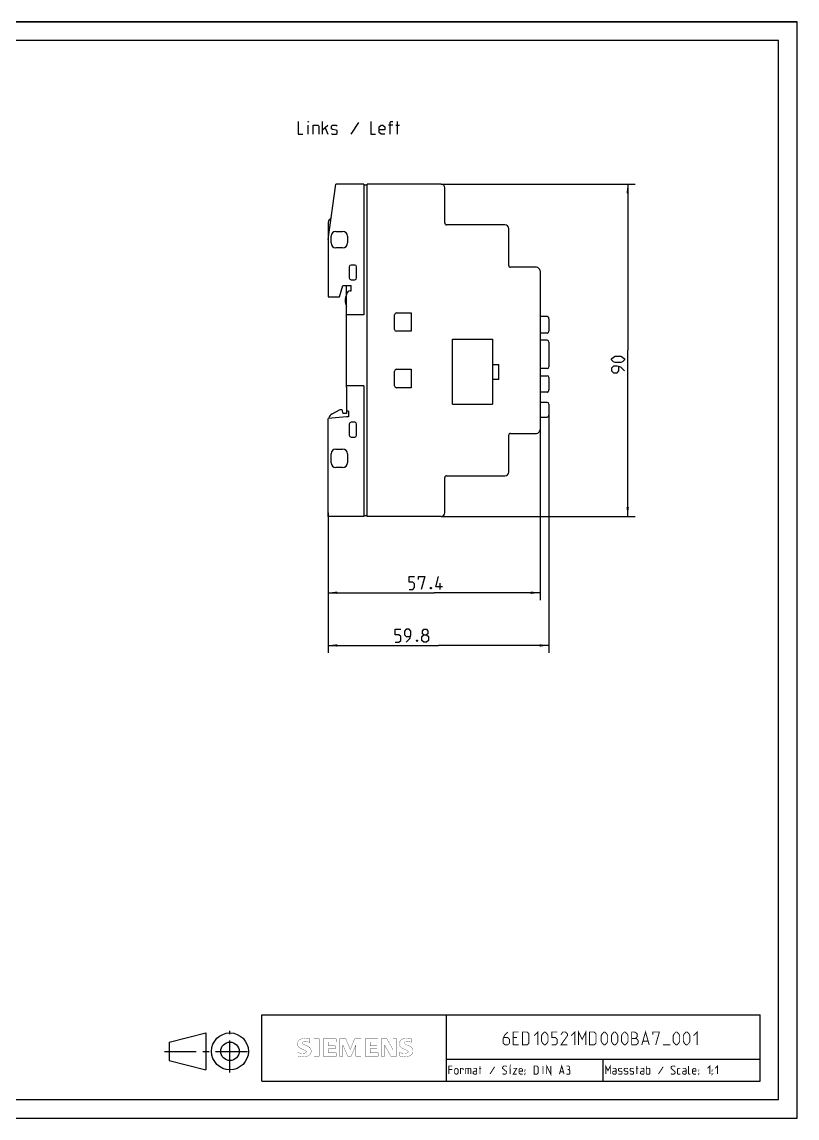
# Model space of a CAD drawing. Extents: x 0 to 420, y 0 to 297.
# Drawn here: x 210 to 420, y 0 to 297 of the extents above; entities that cross this region are included whole.
import ezdxf

# ---------------------------------------------------------------- set-up
doc = ezdxf.new("R2010")
doc.units = 0
doc.header["$LTSCALE"] = 23.1
doc.linetypes.add('CENTER', pattern=[0.6, 0.375, -0.075, 0.075, -0.075])
doc.layers.get('0').update_dxf_attribs({"linetype": 'CONTINUOUS'})
for name, color, linetype in [('11000_LEFT', 7, 'CONTINUOUS'), ('11100_DIM_LEFT', 7, 'CONTINUOUS'), ('11300_LEFT_GERMAN_ENGLISH', 7, 'CONTINUOUS'), ('90000_FRAME', 7, 'CONTINUOUS')]:
    doc.layers.add(name, color=color, linetype=linetype)
doc.dimstyles.get("Standard").update_dxf_attribs({"dimtxt": 2.5, "dimasz": 2.5, "dimexe": 1.25, "dimexo": 0.625, "dimtad": 1, "dimcen": 2.5, "dimazin": 3, "dimtfac": 1, "dimtmove": 0, "dimatfit": 3})

# ---------------------------------------------------------------- blocks, each defined once
blk = doc.blocks.new('_FILLED')
at = {"color": 0, "linetype": 'BYBLOCK'}
blk.add_solid([(0, 0), (-1, 0.132), (-1, -0.132)], dxfattribs=at)
blk = doc.blocks.new('*D0')
at = {"layer": '11100_DIM_LEFT', "color": 7, "linetype": 'CONTINUOUS'}
for p, q in [((350.37, 186.53), (350.37, 140.34)), ((292.97, 164.03), (292.97, 140.34)), ((292.97, 142.34), (321.67, 142.34)), ((350.37, 142.34), (321.67, 142.34))]:
    blk.add_line(p, q, dxfattribs=at)
at = {"layer": '11100_DIM_LEFT', "color": 7, "linetype": 'CONTINUOUS', "xscale": 2.5, "yscale": 2.5, "zscale": 2.5, "rotation": 180}
blk.add_blockref('_FILLED', (292.97, 142.34), dxfattribs=at)
at = {"layer": '11100_DIM_LEFT', "color": 7, "linetype": 'CONTINUOUS', "xscale": 2.5, "yscale": 2.5, "zscale": 2.5}
blk.add_blockref('_FILLED', (350.37, 142.34), dxfattribs=at)
blk = doc.blocks.new('*D1')
at = {"layer": '11100_DIM_LEFT', "color": 7, "linetype": 'CONTINUOUS'}
for p, q in [((352.77, 193.08), (352.77, 126.06)), ((292.97, 164.03), (292.97, 126.06)), ((292.97, 128.06), (322.87, 128.06)), ((352.77, 128.06), (322.87, 128.06))]:
    blk.add_line(p, q, dxfattribs=at)
at = {"layer": '11100_DIM_LEFT', "color": 7, "linetype": 'CONTINUOUS', "xscale": 2.5, "yscale": 2.5, "zscale": 2.5, "rotation": 180}
blk.add_blockref('_FILLED', (292.97, 128.06), dxfattribs=at)
at = {"layer": '11100_DIM_LEFT', "color": 7, "linetype": 'CONTINUOUS', "xscale": 2.5, "yscale": 2.5, "zscale": 2.5}
blk.add_blockref('_FILLED', (352.77, 128.06), dxfattribs=at)
blk = doc.blocks.new('*D3')
at = {"layer": '11100_DIM_LEFT', "color": 7, "linetype": 'CONTINUOUS'}
for p, q in [((323.57, 253.03), (376.11, 253.03)), ((374.11, 253.03), (374.11, 208.03)), ((374.11, 163.03), (374.11, 208.03)), ((323.57, 163.03), (376.11, 163.03))]:
    blk.add_line(p, q, dxfattribs=at)
at = {"layer": '11100_DIM_LEFT', "color": 7, "linetype": 'CONTINUOUS', "xscale": 2.5, "yscale": 2.5, "zscale": 2.5}
for p, rotation in [((374.11, 253.03), 90), ((374.11, 163.03), 270)]:
    blk.add_blockref('_FILLED', p, dxfattribs=dict(at, rotation=rotation))

msp = doc.modelspace()

# ---------------------------------------------------------------- linework, layer by layer
at = {"color": 7, "linetype": 'CONTINUOUS'}
for p, q in [((0, 297), (420, 297)), ((420, 0), (420, 297)), ((0, 0), (420, 0))]:
    msp.add_line(p, q, dxfattribs=at)
at = {"layer": '11000_LEFT', "color": 7, "linetype": 'CONTINUOUS'}
for p, q in [((292.968, 238.026), (295.076, 253.026)), ((302.668, 253.026), (295.076, 253.026)), ((302.668, 253.026), (302.668, 217.676)), ((302.668, 252.826), (303.568, 252.826)), ((303.568, 163.026), (303.568, 253.026)), ((323.568, 253.026), (303.568, 253.026)), ((324.568, 242.526), (324.568, 252.026)), ((292.968, 242.726), (292.968, 222.526)), ((340.868, 242.026), (325.068, 242.026)), ((341.868, 231.026), (341.868, 241.026)), ((293.743, 237.101), (293.743, 238.951)), ((295.043, 240.251), (296.893, 240.251)), ((298.193, 238.951), (298.193, 237.101)), ((296.893, 235.801), (295.043, 235.801)), ((298.668, 230.626), (298.668, 227.626)), ((300.168, 231.126), (299.168, 231.126)), ((300.668, 227.626), (300.668, 230.626)), ((349.368, 230.526), (342.368, 230.526)), ((350.368, 229.526), (350.368, 186.526)), ((299.168, 227.126), (300.168, 227.126)), ((296.029, 222.526), (296.918, 225.626)), ((296.918, 225.626), (299.168, 225.626)), ((297.968, 217.976), (297.968, 225.626)), ((298.968, 224.126), (299.168, 224.126)), ((299.168, 224.126), (299.168, 225.626)), ((292.968, 222.526), (296.029, 222.526)), ((297.968, 198.076), (297.968, 217.975)), ((302.668, 217.676), (297.968, 217.676)), ((310.968, 213.676), (310.968, 217.676)), ((311.468, 218.176), (315.468, 218.176)), ((315.468, 218.176), (315.468, 213.176)), ((352.268, 217.176), (350.368, 217.176)), ((352.292, 217.175), (352.268, 217.176)), ((352.34, 217.169), (352.292, 217.175)), ((352.386, 217.158), (352.34, 217.169)), ((352.43, 217.143), (352.386, 217.158)), ((352.473, 217.122), (352.43, 217.143)), ((352.514, 217.096), (352.473, 217.122)), ((352.553, 217.066), (352.514, 217.096)), ((352.59, 217.031), (352.553, 217.066)), ((352.626, 216.99), (352.59, 217.031)), ((352.658, 216.945), (352.626, 216.99)), ((352.687, 216.894), (352.658, 216.945)), ((352.713, 216.838), (352.687, 216.894)), ((352.735, 216.777), (352.713, 216.838)), ((352.751, 216.711), (352.735, 216.777)), ((352.763, 216.641), (352.751, 216.711)), ((352.767, 216.567), (352.763, 216.641)), ((352.768, 216.552), (352.767, 216.567)), ((352.768, 216.552), (352.768, 213.201)), ((315.468, 213.176), (311.468, 213.176)), ((326.668, 211.006), (337.468, 211.006)), ((326.668, 193.406), (326.668, 211.006)), ((337.468, 211.006), (337.468, 193.406)), ((352.268, 212.701), (350.368, 212.701)), ((352.268, 210.776), (350.368, 210.776)), ((352.768, 210.276), (352.768, 203.576)), ((310.968, 198.376), (310.968, 202.376)), ((311.468, 202.876), (315.468, 202.876)), ((315.468, 202.876), (315.468, 197.876)), ((337.468, 204.156), (339.243, 204.156)), ((339.243, 200.156), (339.243, 204.156)), ((352.268, 203.076), (350.368, 203.076)), ((339.243, 200.156), (337.468, 200.156)), ((350.368, 201.15), (352.268, 201.15)), ((352.768, 200.65), (352.768, 197.299)), ((302.668, 198.376), (297.968, 198.376)), ((297.968, 198.076), (297.968, 190.895)), ((302.668, 198.376), (302.668, 163.026)), ((315.468, 197.876), (311.468, 197.876)), ((352.268, 196.676), (350.368, 196.676)), ((352.268, 196.676), (352.292, 196.676)), ((352.292, 196.676), (352.34, 196.682)), ((352.34, 196.682), (352.386, 196.693)), ((352.386, 196.693), (352.43, 196.708)), ((352.43, 196.708), (352.473, 196.729)), ((352.473, 196.729), (352.514, 196.755)), ((352.514, 196.755), (352.553, 196.785)), ((352.553, 196.785), (352.59, 196.82)), ((352.59, 196.82), (352.626, 196.861)), ((352.626, 196.861), (352.658, 196.906)), ((352.658, 196.906), (352.687, 196.957)), ((352.687, 196.957), (352.713, 197.013)), ((352.713, 197.013), (352.735, 197.074)), ((352.735, 197.074), (352.751, 197.14)), ((352.751, 197.14), (352.763, 197.21)), ((352.763, 197.21), (352.767, 197.284)), ((352.767, 197.284), (352.768, 197.299)), ((326.668, 193.406), (337.468, 193.406)), ((352.268, 193.926), (350.368, 193.926)), ((352.768, 193.426), (352.768, 190.426)), ((294.018, 190.781), (296.173, 192.026)), ((296.173, 192.026), (296.673, 192.026)), ((296.673, 192.026), (296.968, 190.926)), ((297.968, 190.926), (296.968, 190.926)), ((298.468, 191.526), (297.968, 191.526)), ((298.468, 191.526), (298.468, 190.026)), ((297.968, 190.026), (292.968, 189.588)), ((292.968, 163.026), (292.968, 189.588)), ((298.468, 190.026), (297.968, 190.026)), ((298.668, 188.026), (298.668, 185.026)), ((300.168, 188.526), (299.168, 188.526)), ((300.668, 185.026), (300.668, 188.026)), ((350.368, 189.926), (352.268, 189.926)), ((299.168, 184.526), (300.168, 184.526)), ((341.868, 175.026), (341.868, 185.026)), ((342.368, 185.526), (349.368, 185.526)), ((295.043, 181.276), (296.893, 181.276)), ((293.743, 177.576), (293.743, 179.976)), ((298.193, 179.976), (298.193, 177.576)), ((296.893, 176.276), (295.043, 176.276)), ((324.568, 164.026), (324.568, 173.526)), ((325.068, 174.026), (340.868, 174.026)), ((302.668, 163.026), (292.968, 163.026)), ((302.668, 163.226), (303.568, 163.226)), ((323.568, 163.026), (303.568, 163.026))]:
    msp.add_line(p, q, dxfattribs=at)
for centre, radius, start, end in [((323.568, 252.026), 1, 0, 90), ((293.968, 242.726), 1, 101.64744, 180), ((325.068, 242.526), 0.5, 180, 270.00042), ((340.868, 241.026), 1, 0, 90), ((295.043, 238.951), 1.3, 90, 180), ((296.893, 238.951), 1.3, 0, 90), ((295.043, 237.101), 1.3, 180, 270), ((296.893, 237.101), 1.3, 270, 360), ((299.168, 230.626), 0.5, 90, 180), ((300.168, 230.626), 0.5, 0, 90), ((342.368, 231.026), 0.5, 180, 270.00042), ((349.368, 229.526), 1, 0, 90), ((299.168, 227.626), 0.5, 180, 270), ((300.168, 227.626), 0.5, 270, 360), ((301.566, 221.416), 4, 154.22284, 178.43062), ((298.968, 223.126), 1, 90, 180), ((301.566, 221.635), 4, 181.56938, 205.88743), ((311.468, 217.676), 0.5, 90, 180), ((311.468, 213.676), 0.5, 180, 270), ((352.268, 213.201), 0.5, 270, 360), ((352.268, 210.276), 0.5, 0, 90), ((311.468, 202.376), 0.5, 90, 180), ((352.268, 203.576), 0.5, 270, 360), ((352.268, 200.65), 0.5, 0, 90), ((311.468, 198.376), 0.5, 180, 270), ((352.268, 193.426), 0.5, 0, 90), ((295.018, 189.049), 2, 120, 163.2979), ((352.268, 190.426), 0.5, 270, 360), ((299.168, 188.026), 0.5, 90, 180), ((300.168, 188.026), 0.5, 0, 90), ((299.168, 185.026), 0.5, 180, 270), ((300.168, 185.026), 0.5, 270, 360), ((342.368, 185.026), 0.5, 90, 180.00042), ((349.368, 186.526), 1, 270, 360), ((295.043, 179.976), 1.3, 90, 180), ((296.893, 179.976), 1.3, 0, 90), ((295.043, 177.576), 1.3, 180, 270), ((296.893, 177.576), 1.3, 270, 360), ((325.068, 173.526), 0.5, 90, 180.00042), ((340.868, 175.026), 1, 270, 360), ((323.568, 164.026), 1, 270, 360)]:
    msp.add_arc(centre, radius, start, end, dxfattribs=at)
at = {"layer": '11100_DIM_LEFT', "color": 7, "linetype": 'CONTINUOUS'}
for p, q in [((369.734, 205.689), (370.234, 206.189)), ((369.734, 205.439), (369.734, 205.689)), ((370.234, 204.939), (369.734, 205.439)), ((370.234, 206.189), (370.734, 206.439)), ((370.734, 204.689), (370.234, 204.939)), ((370.734, 206.439), (372.234, 206.439)), ((372.234, 206.439), (372.734, 206.189)), ((372.734, 204.939), (372.234, 204.689)), ((372.734, 206.189), (373.234, 205.689)), ((373.234, 205.439), (372.734, 204.939)), ((373.234, 205.689), (373.234, 205.439)), ((370.234, 203.689), (369.734, 203.189)), ((369.734, 203.189), (369.734, 202.439)), ((369.734, 202.439), (370.234, 201.939)), ((371.234, 203.689), (370.234, 203.689)), ((372.234, 204.689), (370.734, 204.689)), ((372.234, 203.439), (371.234, 203.689)), ((371.234, 201.939), (371.734, 202.439)), ((371.734, 202.439), (371.734, 203.522)), ((373.234, 202.439), (372.234, 203.439)), ((370.234, 201.939), (371.234, 201.939)), ((314.898, 146.717), (316.398, 146.717)), ((314.898, 145.217), (314.898, 146.717)), ((317.398, 146.717), (319.148, 146.717)), ((317.398, 145.967), (317.398, 146.717)), ((319.148, 146.717), (318.148, 143.217)), ((322.148, 143.967), (322.898, 146.717)), ((315.898, 145.217), (314.898, 145.217)), ((314.898, 143.217), (315.898, 143.217)), ((316.398, 144.717), (315.898, 145.217)), ((315.898, 143.217), (316.398, 143.717)), ((316.398, 143.717), (316.398, 144.717)), ((320.648, 143.634), (320.732, 143.801)), ((320.648, 143.551), (320.648, 143.634)), ((320.732, 143.384), (320.648, 143.551)), ((320.732, 143.801), (320.898, 143.801)), ((320.898, 143.384), (320.732, 143.384)), ((320.898, 143.801), (320.982, 143.634)), ((320.982, 143.551), (320.898, 143.384)), ((320.982, 143.634), (320.982, 143.551)), ((323.898, 143.967), (322.148, 143.967)), ((323.315, 143.217), (323.315, 144.967)), ((311.121, 132.438), (312.621, 132.438)), ((311.121, 130.938), (311.121, 132.438)), ((312.121, 130.938), (311.121, 130.938)), ((312.621, 130.438), (312.121, 130.938)), ((314.121, 132.438), (313.621, 131.938)), ((313.621, 131.938), (313.621, 130.938)), ((313.621, 130.938), (314.121, 130.438)), ((314.871, 132.438), (314.121, 132.438)), ((315.371, 131.938), (314.871, 132.438)), ((315.121, 129.938), (315.371, 130.938)), ((315.371, 130.938), (315.371, 131.938)), ((318.371, 130.438), (318.871, 130.938)), ((318.537, 131.938), (318.871, 132.438)), ((318.537, 131.188), (318.537, 131.938)), ((318.871, 130.938), (318.537, 131.188)), ((318.871, 132.438), (319.621, 132.438)), ((318.871, 130.938), (319.621, 130.938)), ((319.621, 132.438), (319.954, 131.938)), ((319.954, 131.188), (319.621, 130.938)), ((319.621, 130.938), (320.121, 130.438)), ((319.954, 131.938), (319.954, 131.188)), ((311.121, 128.938), (312.121, 128.938)), ((312.121, 128.938), (312.621, 129.438)), ((312.621, 129.438), (312.621, 130.438)), ((314.121, 130.438), (315.204, 130.438)), ((314.121, 128.938), (315.121, 129.938)), ((316.871, 129.355), (316.954, 129.521)), ((316.871, 129.271), (316.871, 129.355)), ((316.954, 129.105), (316.871, 129.271)), ((316.954, 129.521), (317.121, 129.521)), ((317.121, 129.105), (316.954, 129.105)), ((317.121, 129.521), (317.204, 129.355)), ((317.204, 129.271), (317.121, 129.105)), ((317.204, 129.355), (317.204, 129.271)), ((318.371, 129.438), (318.371, 130.438)), ((318.871, 128.938), (318.371, 129.438)), ((319.621, 128.938), (318.871, 128.938)), ((320.121, 129.438), (319.621, 128.938)), ((320.121, 130.438), (320.121, 129.438))]:
    msp.add_line(p, q, dxfattribs=at)
at = {"layer": '11300_LEFT_GERMAN_ENGLISH', "color": 7, "linetype": 'CONTINUOUS'}
for p, q in [((287.566, 266.546), (287.566, 269.046)), ((291.399, 266.546), (291.399, 270.046)), ((291.399, 267.796), (292.899, 269.046)), ((292.149, 268.296), (292.899, 266.546)), ((301.149, 269.712), (299.149, 266.629)), ((310.483, 269.046), (309.316, 269.046)), ((311.316, 269.046), (312.316, 269.046)), ((311.733, 266.546), (311.733, 270.046))]:
    msp.add_line(p, q, dxfattribs=at)
for points in [[(284.816, 270.046), (284.816, 266.546), (286.066, 266.546)], [(287.566, 269.796), (287.566, 270.046), (287.649, 270.046), (287.566, 269.796)], [(288.899, 266.546), (288.899, 269.046), (290.149, 269.046), (290.399, 268.796), (290.399, 266.546)], [(293.899, 266.796), (294.149, 266.546), (295.149, 266.546), (295.399, 266.796), (295.399, 267.546), (295.149, 267.712), (294.149, 267.879), (293.899, 268.046), (293.899, 268.796), (294.149, 269.046), (295.149, 269.046), (295.399, 268.796)], [(304.566, 270.046), (304.566, 266.546), (305.816, 266.546)], [(308.316, 266.546), (307.316, 266.546), (306.816, 267.046), (306.816, 268.546), (307.316, 269.046), (307.816, 269.046), (308.316, 268.546), (308.316, 267.796), (306.816, 267.796)], [(309.733, 266.546), (309.733, 269.796), (309.983, 270.046), (310.483, 270.046)]]:
    msp.add_lwpolyline(points, dxfattribs=at)
at = {"layer": '90000_FRAME', "color": 7, "linetype": 'CONTINUOUS'}
for p, q in [((420, 297), (0, 297)), ((420, 0), (420, 297)), ((415, 292), (5, 292)), ((415, 5), (415, 292)), ((275, 28), (410, 28)), ((275, 10), (275, 28)), ((325, 10), (325, 28)), ((410, 10), (410, 28)), ((249.866, 20.581), (259.866, 23.081)), ((259.866, 23.081), (259.866, 13.081)), ((249.866, 20.581), (249.866, 15.581)), ((249.866, 15.581), (259.866, 13.081)), ((325, 16), (410, 16)), ((367.5, 10), (367.5, 16)), ((275, 10), (410, 10)), ((5, 5), (415, 5)), ((0, 0), (420, 0))]:
    msp.add_line(p, q, dxfattribs=at)
at = {"layer": '90000_FRAME', "color": 7, "linetype": 'CENTER'}
for p, q in [((266.366, 12.36), (266.366, 23.643)), ((248.586, 18.081), (272.188, 18.081))]:
    msp.add_line(p, q, dxfattribs=at)
at = {"layer": '90000_FRAME', "color": 7, "linetype": 'CONTINUOUS'}
for points, const_width in [([(360.78, 19.817), (360.78, 23.317), (361.78, 21.317), (362.78, 23.317), (362.78, 19.817)], 0.25), ([(377.946, 19.817), (378.946, 23.317), (379.946, 19.817)], 0.25), ([(284.895, 20.916), (285.169, 21.19)], 0.0357), ([(288.03, 20.499), (288.03, 21.449)], 0.0715), ([(289.124, 21.497), (290.55, 21.497)], 0.0715), ([(289.124, 21.497), (289.124, 16.744)], 0.0715), ([(290.55, 21.497), (290.55, 16.744)], 0.0715), ([(295.16, 21.497), (291.643, 21.497)], 0.0715), ([(291.643, 21.497), (291.643, 16.744)], 0.0715), ([(295.16, 21.497), (295.16, 20.618)], 0.0715), ([(297.727, 21.497), (296.016, 21.497)], 0.0715), ([(296.016, 16.744), (296.016, 21.497)], 0.0715), ([(297.727, 21.497), (298.963, 18.597)], 0.0715), ([(300.151, 21.497), (298.963, 18.597)], 0.0715), ([(301.862, 21.497), (300.151, 21.497)], 0.0715), ([(301.862, 21.497), (301.862, 16.744)], 0.0715), ([(306.473, 21.497), (302.956, 21.497)], 0.0715), ([(302.956, 21.497), (302.956, 16.744)], 0.0715), ([(306.473, 21.497), (306.473, 20.618)], 0.0715), ([(308.85, 21.497), (307.305, 21.497)], 0.0715), ([(307.305, 16.744), (307.305, 21.497)], 0.0715), ([(308.85, 21.497), (310.537, 18.55)], 0.0715), ([(311.488, 21.497), (310.537, 21.497)], 0.0715), ([(310.537, 21.497), (310.537, 18.55)], 0.0715), ([(311.488, 21.497), (311.488, 16.744)], 0.0715), ([(315.623, 20.499), (315.623, 21.449)], 0.0715), ([(341.613, 23.317), (340.863, 22.567), (340.363, 21.567), (340.363, 20.317), (340.863, 19.817), (341.613, 19.817), (342.113, 20.317), (342.113, 21.317), (341.613, 21.817), (340.53, 21.817)], 0.25), ([(343.113, 19.817), (343.113, 23.317), (344.613, 23.317)], 0.25), ([(344.113, 21.817), (343.113, 21.817)], 0.25), ([(345.613, 19.817), (345.613, 23.317), (346.863, 23.317), (347.363, 22.817), (347.363, 20.317), (346.863, 19.817), (345.613, 19.817)], 0.25), ([(348.78, 22.317), (349.78, 23.317), (349.78, 19.817)], 0.25), ([(350.78, 20.817), (350.78, 22.317), (351.03, 22.817), (351.53, 23.317), (351.78, 23.317), (352.28, 22.817), (352.53, 22.317), (352.53, 20.817), (352.28, 20.317), (351.78, 19.817), (351.53, 19.817), (351.03, 20.317), (350.78, 20.817)], 0.25), ([(353.53, 19.817), (354.53, 19.817), (355.03, 20.317), (355.03, 21.317), (354.53, 21.817), (353.53, 21.817), (353.53, 23.317), (355.03, 23.317)], 0.25), ([(357.78, 19.817), (356.03, 19.817), (357.78, 22.317), (357.78, 22.817), (357.28, 23.317), (356.53, 23.317), (356.03, 22.567)], 0.25), ([(358.78, 22.317), (359.78, 23.317), (359.78, 19.817)], 0.25), ([(363.78, 19.817), (363.78, 23.317), (365.03, 23.317), (365.53, 22.817), (365.53, 20.317), (365.03, 19.817), (363.78, 19.817)], 0.25), ([(366.946, 20.817), (366.946, 22.317), (367.196, 22.817), (367.696, 23.317), (367.946, 23.317), (368.446, 22.817), (368.696, 22.317), (368.696, 20.817), (368.446, 20.317), (367.946, 19.817), (367.696, 19.817), (367.196, 20.317), (366.946, 20.817)], 0.25), ([(369.696, 20.817), (369.696, 22.317), (369.946, 22.817), (370.446, 23.317), (370.696, 23.317), (371.196, 22.817), (371.446, 22.317), (371.446, 20.817), (371.196, 20.317), (370.696, 19.817), (370.446, 19.817), (369.946, 20.317), (369.696, 20.817)], 0.25), ([(372.446, 20.817), (372.446, 22.317), (372.696, 22.817), (373.196, 23.317), (373.446, 23.317), (373.946, 22.817), (374.196, 22.317), (374.196, 20.817), (373.946, 20.317), (373.446, 19.817), (373.196, 19.817), (372.696, 20.317), (372.446, 20.817)], 0.25), ([(375.196, 19.817), (375.196, 23.317), (375.946, 23.317), (376.196, 23.234), (376.696, 22.817), (376.696, 22.067), (376.196, 21.567)], 0.25), ([(375.196, 21.567), (376.446, 21.567), (376.946, 21.067), (376.946, 20.317), (376.446, 19.817), (375.196, 19.817)], 0.25), ([(378.28, 20.817), (379.613, 20.817)], 0.25), ([(380.946, 22.567), (380.946, 23.317), (382.696, 23.317), (381.696, 19.817)], 0.25), ([(386.446, 20.817), (386.446, 22.317), (386.696, 22.817), (387.196, 23.317), (387.446, 23.317), (387.946, 22.817), (388.196, 22.317), (388.196, 20.817), (387.946, 20.317), (387.446, 19.817), (387.196, 19.817), (386.696, 20.317), (386.446, 20.817)], 0.25), ([(389.196, 20.817), (389.196, 22.317), (389.446, 22.817), (389.946, 23.317), (390.196, 23.317), (390.696, 22.817), (390.946, 22.317), (390.946, 20.817), (390.696, 20.317), (390.196, 19.817), (389.946, 19.817), (389.446, 20.317), (389.196, 20.817)], 0.25), ([(391.946, 22.317), (392.946, 23.317), (392.946, 19.817)], 0.25), ([(284.703, 16.839), (284.703, 17.789)], 0.0715), ([(295.16, 20.618), (293.021, 20.618)], 0.0715), ([(293.021, 20.618), (293.021, 19.548)], 0.0715), ([(294.875, 19.548), (293.021, 19.548)], 0.0715), ([(294.875, 18.764), (293.021, 18.764)], 0.0715), ([(293.021, 18.764), (293.021, 17.647)], 0.0715), ([(294.875, 19.548), (294.875, 18.764)], 0.0715), ([(298.297, 16.696), (296.966, 19.786)], 0.0715), ([(296.966, 16.744), (296.966, 19.786)], 0.0715), ([(300.484, 19.833), (299.153, 16.696)], 0.0715), ([(300.484, 19.833), (300.484, 16.744)], 0.0715), ([(306.473, 20.618), (304.334, 20.618)], 0.0715), ([(304.334, 20.618), (304.334, 19.548)], 0.0715), ([(306.188, 19.548), (304.334, 19.548)], 0.0715), ([(306.188, 18.764), (304.334, 18.764)], 0.0715), ([(304.334, 18.764), (304.334, 17.647)], 0.0715), ([(306.188, 19.548), (306.188, 18.764)], 0.0715), ([(309.967, 16.744), (308.255, 19.786)], 0.0715), ([(308.255, 16.744), (308.255, 19.786)], 0.0715), ([(312.296, 16.839), (312.296, 17.789)], 0.0715), ([(343.113, 19.817), (344.613, 19.817)], 0.25), ([(383.696, 19.817), (385.696, 19.817)], 0.25), ([(289.124, 16.744), (290.55, 16.744)], 0.0715), ([(291.643, 16.744), (295.208, 16.744)], 0.0715), ([(295.208, 17.647), (293.021, 17.647)], 0.0715), ([(295.208, 17.647), (295.208, 16.744)], 0.0715), ([(296.016, 16.744), (296.966, 16.744)], 0.0715), ([(298.297, 16.696), (299.153, 16.696)], 0.0715), ([(301.862, 16.744), (300.484, 16.744)], 0.0715), ([(302.956, 16.744), (306.52, 16.744)], 0.0715), ([(306.52, 17.647), (304.334, 17.647)], 0.0715), ([(306.52, 17.647), (306.52, 16.744)], 0.0715), ([(307.305, 16.744), (308.255, 16.744)], 0.0715), ([(311.488, 16.744), (309.967, 16.744)], 0.0715), ([(325.66, 11.9), (325.66, 14.1), (326.603, 14.1)], 0.25), ([(326.603, 13.157), (325.66, 13.157)], 0.25), ([(327.231, 12.214), (327.231, 13.157), (327.546, 13.471), (327.86, 13.471), (328.174, 13.157), (328.174, 12.214), (327.86, 11.9), (327.546, 11.9), (327.231, 12.214)], 0.25), ([(328.803, 11.9), (328.803, 13.471), (329.431, 13.471), (329.536, 13.314), (329.536, 13)], 0.25), ([(330.217, 11.9), (330.217, 13.471), (331.474, 13.471), (331.631, 13.314), (331.631, 11.9)], 0.25), ([(330.898, 13.471), (330.898, 11.9)], 0.25), ([(333.203, 11.9), (333.203, 13.157), (333.046, 13.471), (332.26, 13.471)], 0.25), ([(333.203, 11.9), (332.574, 11.9), (332.26, 12.057), (332.26, 12.529), (332.574, 12.686), (333.203, 12.686)], 0.25), ([(333.831, 13.471), (334.46, 13.471)], 0.25), ([(334.093, 11.9), (334.093, 14.1)], 0.25), ([(338.074, 13.89), (336.817, 11.952)], 0.25), ([(340.222, 12.057), (340.379, 11.9), (341.008, 11.9), (341.322, 12.214), (341.322, 12.529), (340.222, 13.471), (340.222, 13.786), (340.536, 14.1), (341.165, 14.1), (341.322, 13.943)], 0.25), ([(342.265, 13.943), (342.265, 14.1), (342.317, 14.1), (342.265, 13.943)], 0.25), ([(342.265, 11.9), (342.265, 13.471)], 0.25), ([(343.103, 13.471), (344.046, 13.471), (343.103, 11.9), (344.046, 11.9)], 0.25), ([(345.617, 11.9), (344.989, 11.9), (344.674, 12.214), (344.674, 13.157), (344.989, 13.471), (345.303, 13.471), (345.617, 13.157), (345.617, 12.686), (344.674, 12.686)], 0.25), ([(346.246, 12.843), (346.246, 13), (346.35, 13), (346.246, 12.843)], 0.25), ([(346.246, 11.9), (346.246, 12.057), (346.35, 12.057), (346.246, 11.9)], 0.25), ([(348.76, 11.9), (348.76, 14.1), (349.546, 14.1), (349.86, 13.786), (349.86, 12.214), (349.546, 11.9), (348.76, 11.9)], 0.25), ([(351.17, 11.9), (351.17, 14.1)], 0.25), ([(352.165, 11.9), (352.165, 14.1), (353.265, 11.9), (353.265, 14.1)], 0.25), ([(355.622, 11.9), (356.25, 14.1), (356.879, 11.9)], 0.25), ([(355.831, 12.529), (356.67, 12.529)], 0.25), ([(358.136, 13.157), (358.398, 13.314), (358.398, 13.786), (358.136, 14.1), (357.508, 14.1)], 0.25), ([(357.508, 11.9), (358.293, 11.9), (358.45, 12.057), (358.45, 12.843), (358.136, 13.157), (357.822, 13.157)], 0.25), ([(368.16, 11.9), (368.16, 14.1), (368.789, 12.843), (369.417, 14.1), (369.417, 11.9)], 0.25), ([(370.989, 11.9), (370.989, 13.157), (370.831, 13.471), (370.046, 13.471)], 0.25), ([(370.989, 11.9), (370.36, 11.9), (370.046, 12.057), (370.046, 12.529), (370.36, 12.686), (370.989, 12.686)], 0.25), ([(371.617, 12.057), (371.774, 11.9), (372.403, 11.9), (372.56, 12.057), (372.56, 12.529), (372.403, 12.633), (371.774, 12.738), (371.617, 12.843), (371.617, 13.314), (371.774, 13.471), (372.403, 13.471), (372.56, 13.314)], 0.25), ([(373.189, 12.057), (373.346, 11.9), (373.974, 11.9), (374.131, 12.057), (374.131, 12.529), (373.974, 12.633), (373.346, 12.738), (373.189, 12.843), (373.189, 13.314), (373.346, 13.471), (373.974, 13.471), (374.131, 13.314)], 0.25), ([(374.76, 12.057), (374.917, 11.9), (375.546, 11.9), (375.703, 12.057), (375.703, 12.529), (375.546, 12.633), (374.917, 12.738), (374.76, 12.843), (374.76, 13.314), (374.917, 13.471), (375.546, 13.471), (375.703, 13.314)], 0.25), ([(376.331, 13.471), (376.96, 13.471)], 0.25), ([(376.593, 11.9), (376.593, 14.1)], 0.25), ([(378.531, 11.9), (378.531, 13.157), (378.374, 13.471), (377.589, 13.471)], 0.25), ([(378.531, 11.9), (377.903, 11.9), (377.589, 12.057), (377.589, 12.529), (377.903, 12.686), (378.531, 12.686)], 0.25), ([(379.16, 11.9), (379.16, 14.1)], 0.25), ([(379.16, 13.471), (379.946, 13.471), (380.103, 13.314), (380.103, 12.057), (379.946, 11.9), (379.16, 11.9)], 0.25), ([(383.717, 13.89), (382.46, 11.952)], 0.25), ([(385.865, 12.057), (386.022, 11.9), (386.65, 11.9), (386.965, 12.214), (386.965, 12.529), (385.865, 13.471), (385.865, 13.786), (386.179, 14.1), (386.808, 14.1), (386.965, 13.943)], 0.25), ([(388.379, 11.9), (387.75, 11.9), (387.593, 12.057), (387.593, 13.314), (387.75, 13.471), (388.379, 13.471)], 0.25), ([(389.95, 11.9), (389.95, 13.157), (389.793, 13.471), (389.008, 13.471)], 0.25), ([(389.95, 11.9), (389.322, 11.9), (389.008, 12.057), (389.008, 12.529), (389.322, 12.686), (389.95, 12.686)], 0.25), ([(391.05, 11.9), (390.736, 11.9), (390.579, 12.057), (390.579, 14.1)], 0.25), ([(392.622, 11.9), (391.993, 11.9), (391.679, 12.214), (391.679, 13.157), (391.993, 13.471), (392.308, 13.471), (392.622, 13.157), (392.622, 12.686), (391.679, 12.686)], 0.25), ([(393.25, 12.843), (393.25, 13), (393.355, 13), (393.25, 12.843)], 0.25), ([(393.25, 11.9), (393.25, 12.057), (393.355, 12.057), (393.25, 11.9)], 0.25), ([(395.765, 13.471), (396.393, 14.1), (396.393, 11.9)], 0.25), ([(397.022, 12.843), (397.022, 13), (397.127, 13), (397.022, 12.843)], 0.25), ([(397.022, 11.9), (397.022, 12.057), (397.127, 12.057), (397.022, 11.9)], 0.25), ([(397.808, 13.471), (398.436, 14.1), (398.436, 11.9)], 0.25)]:
    msp.add_lwpolyline(points, dxfattribs=dict(at, const_width=const_width))
at = {"layer": '90000_FRAME', "color": 7, "linetype": 'CONTINUOUS', "const_width": 0.0715}
for points in [[(284.903, 20.927, 0.106597), (284.703, 20.499)], [(285.321, 21.295, 0.088858), (284.903, 20.927)], [(286.676, 21.616, 0.150368), (285.321, 21.295)], [(288.03, 21.449, 0.037682), (286.676, 21.616)], [(312.495, 20.927, 0.106597), (312.296, 20.499)], [(312.914, 21.295, 0.088858), (312.495, 20.927)], [(314.268, 21.616, 0.150368), (312.914, 21.295)], [(315.623, 21.449, 0.037682), (314.268, 21.616)], [(284.703, 20.499, 0.138784), (284.703, 19.786)], [(284.703, 19.786, 0.135749), (285.036, 19.215)], [(284.703, 17.789, 0.146009), (286.557, 17.599)], [(285.036, 19.215, 0.067262), (285.511, 18.883)], [(285.511, 18.883, 0.018512), (286.224, 18.55)], [(286.034, 20.499, 0.302776), (286.081, 20.166)], [(286.295, 20.689, 0.205258), (286.034, 20.499)], [(286.081, 20.166, 0.071068), (286.272, 20.012)], [(286.794, 18.3, 0.008981), (286.224, 18.55)], [(286.272, 20.012, 0.049476), (286.757, 19.792)], [(287.032, 20.736, 0.084424), (286.295, 20.689)], [(287.65, 19.358, 0.036239), (286.757, 19.792)], [(286.889, 17.699, 0.61859), (286.794, 18.3)], [(288.03, 20.499, 0.055426), (287.032, 20.736)], [(288.239, 18.72, 0.147343), (287.65, 19.358)], [(288.237, 17.554, 0.217143), (288.239, 18.72)], [(312.296, 20.499, 0.138784), (312.296, 19.786)], [(312.296, 19.786, 0.135749), (312.628, 19.215)], [(312.296, 17.789, 0.146009), (314.149, 17.599)], [(312.628, 19.215, 0.067262), (313.104, 18.883)], [(313.104, 18.883, 0.018512), (313.817, 18.55)], [(313.627, 20.499, 0.302776), (313.674, 20.166)], [(313.888, 20.689, 0.205258), (313.627, 20.499)], [(313.674, 20.166, 0.071068), (313.864, 20.012)], [(314.387, 18.3, 0.008981), (313.817, 18.55)], [(313.864, 20.012, 0.049476), (314.35, 19.792)], [(314.625, 20.736, 0.084424), (313.888, 20.689)], [(315.243, 19.358, 0.036239), (314.35, 19.792)], [(314.482, 17.699, 0.61859), (314.387, 18.3)], [(315.623, 20.499, 0.055426), (314.625, 20.736)], [(315.832, 18.72, 0.147343), (315.243, 19.358)], [(315.829, 17.554, 0.217143), (315.832, 18.72)], [(284.703, 16.839, 0.124502), (287.032, 16.708)], [(286.557, 17.599, 0.078607), (286.889, 17.699)], [(287.032, 16.708, 0.12925), (287.983, 17.195)], [(287.983, 17.195, 0.077088), (288.237, 17.554)], [(312.296, 16.839, 0.124502), (314.625, 16.708)], [(314.149, 17.599, 0.078607), (314.482, 17.699)], [(314.625, 16.708, 0.12925), (315.575, 17.195)], [(315.575, 17.195, 0.077088), (315.829, 17.554)]]:
    msp.add_lwpolyline(points, format="xyb", dxfattribs=at)
at = {"layer": '90000_FRAME', "color": 7, "linetype": 'CONTINUOUS'}
for radius in [5, 2.5]:
    msp.add_circle((266.366, 18.081), radius, dxfattribs=at)

# ---------------------------------------------------------------- dimensions: what is measured, and where the dimension line sits
at = {"layer": '11100_DIM_LEFT', "color": 7, "linetype": 'CONTINUOUS'}
for base, p1, p2, angle, picture, middle in [((374.109, 163.026), (323.568, 253.026), (323.568, 163.026), 270, '*D3', (373.234, 202.289)), ((292.968, 142.342), (350.368, 186.526), (292.968, 164.026), 180, '*D0', (313.498, 143.217))]:
    dim = msp.add_linear_dim(base=base, p1=p1, p2=p2, angle=angle, dimstyle='Standard', dxfattribs=at)
    dim.commit()
    dim.dimension.update_dxf_attribs({"geometry": picture, "text_midpoint": middle, "dimtype": 128})
dim = msp.add_linear_dim(base=(352.768, 128.063), p1=(292.968, 164.026), p2=(352.768, 193.081), dimstyle='Standard', dxfattribs=at)
dim.commit()
dim.dimension.update_dxf_attribs({"geometry": '*D1', "text_midpoint": (309.721, 128.938), "dimtype": 128})

doc.saveas('drawing.dxf')
